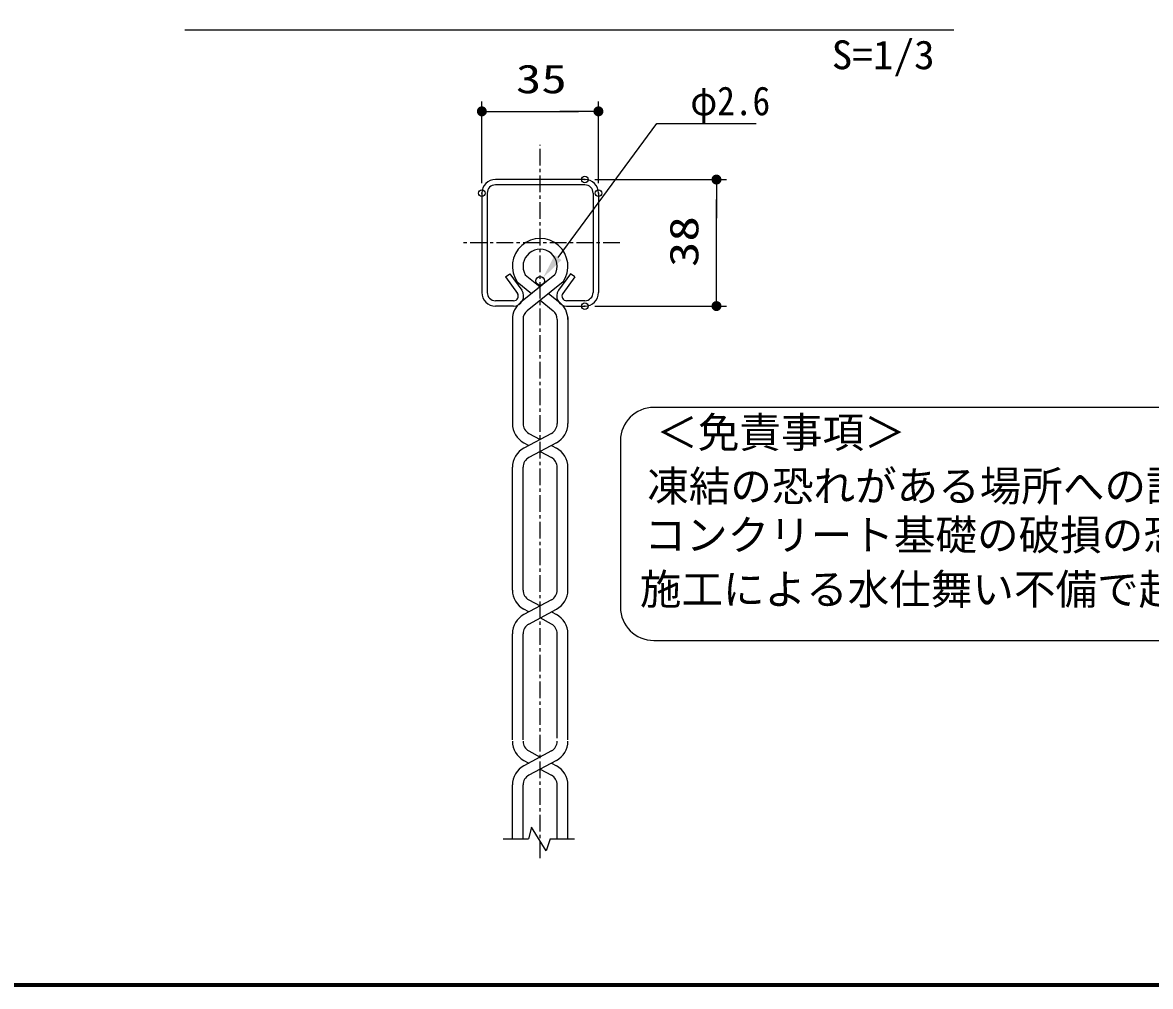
# Model space of a CAD drawing. Units: millimetres, scale not verified, with parts at other scales. Extents: x -4425 to 4425, y -3150 to 3150.
# Drawn here: x 702 to 2395, y -2925 to -1478 of the extents above; entities that cross this region are included whole.
import ezdxf
from ezdxf.enums import TextEntityAlignment as Align

# ---------------------------------------------------------------- set-up
doc = ezdxf.new("R2010")
doc.units = ezdxf.units.MM
doc.header["$LTSCALE"] = 20
doc.header["$PDMODE"] = 32
doc.header["$PDSIZE"] = 10
doc.linetypes.add('USER1', pattern=[2, 1.25, -0.25, 0.25, -0.25])
for name, color, linetype, lineweight in [('0-0_SUNPOU', 1, 'Continuous', 25), ('0-2_KOUZOU', 7, 'Continuous', 25), ('0-3_AMI', 3, 'Continuous', 25), ('0-4_BUHIN', 7, 'Continuous', 25), ('0-5_BOLT', 3, 'Continuous', 25), ('0-9_WAKU', 7, 'Continuous', 25), ('0-B_D-TTL-TXT', 2, 'Continuous', 25)]:
    doc.layers.add(name, color=color, linetype=linetype, lineweight=lineweight)
doc.layers.add('0-1_DEFPOINTS', color=7, linetype='Continuous')
doc.styles.add('ＭＳ ゴシック', font='')
doc.styles.get('ＭＳ ゴシック').set_extended_font_data('MS Gothic')

# ---------------------------------------------------------------- blocks, each defined once
blk = doc.blocks.new('M1')
at = {"layer": '0-0_SUNPOU'}
blk.add_line((-5, 0), (-38.58, 0), dxfattribs=at)
for points in [[(0, 0), (-5, 0), (-4.96, 0.63)], [(0, 0), (-4.96, -0.63), (-5, 0)], [(0, 0), (-4.96, 0.63), (-4.84, 1.24)], [(0, 0), (-4.84, -1.24), (-4.96, -0.63)], [(0, 0), (-4.84, 1.24), (-4.65, 1.84)], [(0, 0), (-4.65, -1.84), (-4.84, -1.24)], [(0, 0), (-4.65, 1.84), (-4.38, 2.41)], [(0, 0), (-4.38, -2.41), (-4.65, -1.84)], [(0, 0), (-4.38, 2.41), (-4.05, 2.94)], [(0, 0), (-4.05, -2.94), (-4.38, -2.41)], [(0, 0), (-4.05, 2.94), (-3.64, 3.42)], [(0, 0), (-3.64, -3.42), (-4.05, -2.94)], [(0, 0), (-3.64, 3.42), (-3.19, 3.85)], [(0, 0), (-3.19, -3.85), (-3.64, -3.42)], [(0, 0), (-3.19, 3.85), (-2.68, 4.22)], [(0, 0), (-2.68, -4.22), (-3.19, -3.85)], [(0, 0), (-2.68, 4.22), (-2.13, 4.52)], [(0, 0), (-2.13, -4.52), (-2.68, -4.22)], [(0, 0), (-2.13, 4.52), (-1.55, 4.76)], [(0, 0), (-1.55, -4.76), (-2.13, -4.52)], [(0, 0), (-1.55, 4.76), (-0.94, 4.91)], [(0, 0), (-0.94, -4.91), (-1.55, -4.76)], [(0, 0), (-0.94, 4.91), (-0.31, 4.99)], [(0, 0), (-0.31, -4.99), (-0.94, -4.91)], [(0, 0), (-0.31, 4.99), (0.31, 4.99)], [(0, 0), (0.31, -4.99), (-0.31, -4.99)], [(0, 0), (0.31, 4.99), (0.94, 4.91)], [(0, 0), (0.94, 4.91), (1.55, 4.76)], [(0, 0), (1.55, 4.76), (2.13, 4.52)], [(0, 0), (2.13, 4.52), (2.68, 4.22)], [(0, 0), (2.68, 4.22), (3.19, 3.85)], [(0, 0), (3.19, 3.85), (3.64, 3.42)], [(0, 0), (3.64, 3.42), (4.05, 2.94)], [(0, 0), (4.05, 2.94), (4.38, 2.41)], [(0, 0), (4.38, 2.41), (4.65, 1.84)], [(0, 0), (4.65, 1.84), (4.84, 1.24)], [(0, 0), (4.84, 1.24), (4.96, 0.63)], [(0, 0), (4.96, 0.63), (5, 0)], [(0, 0), (0.94, -4.91), (0.31, -4.99)], [(0, 0), (1.55, -4.76), (0.94, -4.91)], [(0, 0), (2.13, -4.52), (1.55, -4.76)], [(0, 0), (2.68, -4.22), (2.13, -4.52)], [(0, 0), (3.19, -3.85), (2.68, -4.22)], [(0, 0), (3.64, -3.42), (3.19, -3.85)], [(0, 0), (4.05, -2.94), (3.64, -3.42)], [(0, 0), (4.38, -2.41), (4.05, -2.94)], [(0, 0), (4.65, -1.84), (4.38, -2.41)], [(0, 0), (4.84, -1.24), (4.65, -1.84)], [(0, 0), (4.96, -0.63), (4.84, -1.24)], [(0, 0), (5, 0), (4.96, -0.63)]]:
    blk.add_solid(points, dxfattribs=at)

msp = doc.modelspace()

# ---------------------------------------------------------------- linework, layer by layer
at = {"layer": '0-0_SUNPOU'}
for p, q in [((945.14, -1488.32), (2099.58, -1488.32)), ((1391.12, -1718.84), (1391.12, -1595.95)), ((1566.12, -1718.84), (1566.12, -1595.95)), ((1421.12, -1610.95), (1536.12, -1610.95)), ((1505.44, -1830.5), (1654.01, -1628.98)), ((1654.01, -1628.98), (1803.16, -1628.98)), ((1656.06, -1628.98), (1689.16, -1628.98)), ((1560.62, -1713.34), (1758.33, -1713.34)), ((1743.33, -1873.34), (1743.33, -1743.34)), ((1560.62, -1903.34), (1758.33, -1903.34))]:
    msp.add_line(p, q, dxfattribs=at)
msp.add_solid([(1510.47, -1834.2), (1483.18, -1860.68), (1500.41, -1826.79)], dxfattribs=at)
at = {"layer": '0-1_DEFPOINTS'}
for p in [(1566.12, -1610.95), (1545.62, -1713.34), (1743.33, -1713.34), (1391.12, -1733.84), (1566.12, -1733.84), (1545.62, -1903.34)]:
    msp.add_point(p, dxfattribs=at)
at = {"layer": '0-2_KOUZOU', "color": 1, "linetype": 'USER1'}
msp.add_line((1478.62, -2732.21), (1478.62, -1661.24), dxfattribs=at)
at = {"layer": '0-2_KOUZOU'}
for p, q in [((1423.12, -2703.12), (1461.04, -2703.12)), ((1493.6, -2703.12), (1530.2, -2703.12))]:
    msp.add_line(p, q, dxfattribs=at)
msp.add_lwpolyline([(1493.6, -2703.12), (1487.43, -2721.35), (1465.44, -2685.85), (1461.04, -2703.12)], dxfattribs=at)
at = {"layer": '0-3_AMI', "color": 7}
for p, q in [((1500.87, -1856.35), (1449.2, -1897.8)), ((1456.38, -1856.35), (1478.62, -1874.2)), ((1444.3, -1867.17), (1465.84, -1884.45)), ((1512.95, -1867.17), (1459.21, -1910.28)), ((1478.62, -1894.71), (1498.03, -1910.28)), ((1491.41, -1884.45), (1508.05, -1897.8)), ((1436.98, -1920.71), (1436.98, -2079.77)), ((1452.98, -1920.71), (1452.98, -2079.77)), ((1504.27, -1923.28), (1504.27, -2079.77)), ((1520.27, -1920.71), (1520.27, -2079.77)), ((1495.51, -2094.44), (1454.15, -2116.72)), ((1461.74, -2094.44), (1478.62, -2103.54)), ((1454.15, -2108.53), (1461.75, -2112.62)), ((1503.09, -2108.53), (1461.74, -2130.8)), ((1495.49, -2112.62), (1503.09, -2116.72)), ((1478.62, -2121.71), (1495.51, -2130.8)), ((1436.98, -2329.77), (1436.98, -2145.48)), ((1452.98, -2329.77), (1452.98, -2145.48)), ((1504.27, -2329.77), (1504.27, -2145.48)), ((1520.27, -2329.77), (1520.27, -2145.48)), ((1495.51, -2344.44), (1454.15, -2366.72)), ((1461.74, -2344.44), (1478.62, -2353.54)), ((1461.75, -2362.62), (1454.15, -2358.53)), ((1461.74, -2380.8), (1503.09, -2358.53)), ((1495.49, -2362.62), (1503.09, -2366.72)), ((1495.51, -2380.8), (1478.62, -2371.71)), ((1436.98, -2554.54), (1436.98, -2395.48)), ((1452.98, -2554.54), (1452.98, -2395.48)), ((1504.27, -2551.97), (1504.27, -2395.48)), ((1520.27, -2554.54), (1520.27, -2395.48)), ((1495.51, -2571.45), (1454.15, -2593.72)), ((1461.74, -2571.45), (1478.62, -2580.54)), ((1454.15, -2585.53), (1461.75, -2589.63)), ((1503.09, -2585.53), (1461.74, -2607.81)), ((1495.49, -2589.63), (1503.09, -2593.72)), ((1478.62, -2598.71), (1495.51, -2607.81)), ((1436.98, -2703.12), (1436.98, -2622.48)), ((1452.98, -2703.12), (1452.98, -2622.48)), ((1504.27, -2703.12), (1504.27, -2622.48)), ((1520.27, -2703.12), (1520.27, -2622.48))]:
    msp.add_line(p, q, dxfattribs=at)
msp.add_circle((1478.62, -1865.31), 6.5, dxfattribs=at)
for centre, radius, start, end in [((1478.62, -1843.58), 41.65, 325.49969, 214.50031), ((1478.62, -1843.58), 25.65, 330.145, 209.855), ((1469.64, -1923.28), 32.67, 128.74064, 180), ((1469.64, -1923.28), 16.67, 128.74064, 180), ((1487.6, -1923.28), 16.67, 0, 51.25936), ((1487.6, -1923.28), 32.67, 0, 51.25936), ((1469.64, -2079.77), 32.67, 180, 241.69267), ((1469.64, -2079.77), 16.67, 180, 241.69267), ((1487.6, -2079.77), 16.67, 298.30733, 0), ((1487.6, -2079.77), 32.67, 298.30733, 0), ((1469.64, -2145.48), 32.67, 118.30733, 180), ((1469.64, -2145.48), 16.67, 118.30733, 180), ((1487.6, -2145.48), 16.67, 0, 61.69267), ((1487.6, -2145.48), 32.67, 0, 61.69267), ((1469.64, -2329.77), 32.67, 180, 241.69267), ((1469.64, -2329.77), 16.67, 180, 241.69267), ((1487.6, -2329.77), 16.67, 298.30733, 0), ((1487.6, -2329.77), 32.67, 298.30733, 0), ((1469.64, -2395.48), 32.67, 118.30733, 180), ((1487.6, -2395.48), 32.67, 0, 61.69267), ((1469.64, -2395.48), 16.67, 118.30733, 180), ((1487.6, -2395.48), 16.67, 0, 61.69267), ((1469.64, -2556.77), 32.67, 180, 241.69267), ((1469.64, -2556.77), 16.67, 180, 241.69267), ((1487.6, -2556.77), 16.67, 298.30733, 0), ((1487.6, -2556.77), 32.67, 298.30733, 0), ((1469.64, -2622.48), 32.67, 118.30733, 180), ((1487.6, -2622.48), 32.67, 0, 61.69267), ((1469.64, -2622.48), 16.67, 118.30733, 180), ((1487.6, -2622.48), 16.67, 0, 61.69267)]:
    msp.add_arc(centre, radius, start, end, dxfattribs=at)
at = {"layer": '0-4_BUHIN'}
for p, q in [((1545.62, -1713.34), (1411.62, -1713.34)), ((1545.62, -1721.34), (1411.62, -1721.34)), ((1391.12, -1733.84), (1391.12, -1882.84)), ((1399.12, -1733.84), (1399.12, -1882.84)), ((1558.12, -1733.84), (1558.12, -1882.84)), ((1566.12, -1733.84), (1566.12, -1882.84)), ((1426.75, -1859.52), (1433.25, -1854.85)), ((1426.75, -1859.52), (1444.52, -1884.26)), ((1433.25, -1854.85), (1451.02, -1879.59)), ((1524, -1854.85), (1506.23, -1879.59)), ((1530.5, -1859.52), (1512.72, -1884.26)), ((1530.5, -1859.52), (1524, -1854.85)), ((1438.84, -1895.34), (1411.62, -1895.34)), ((1545.62, -1895.34), (1518.41, -1895.34)), ((1438.84, -1903.34), (1411.62, -1903.34)), ((1518.41, -1903.34), (1545.62, -1903.34))]:
    msp.add_line(p, q, dxfattribs=at)
for centre, radius, start, end in [((1411.62, -1733.84), 20.5, 90, 180), ((1411.62, -1733.84), 12.5, 90, 180), ((1545.62, -1733.84), 20.5, 0, 90), ((1545.62, -1733.84), 12.5, 0, 90), ((1411.62, -1882.84), 20.5, 180, 270), ((1411.62, -1882.84), 12.5, 180, 270), ((1438.84, -1888.34), 15, 270, 35.69193), ((1438.84, -1888.34), 7, 270, 35.69193), ((1518.41, -1888.34), 15, 144.30807, 270), ((1518.41, -1888.34), 7, 144.30807, 270), ((1545.62, -1882.84), 12.5, 270, 0), ((1545.62, -1882.84), 20.5, 270, 0)]:
    msp.add_arc(centre, radius, start, end, dxfattribs=at)
at = {"layer": '0-5_BOLT', "color": 1, "linetype": 'USER1'}
msp.add_line((1598.35, -1808.34), (1362.9, -1808.34), dxfattribs=at)
at = {"layer": '0-9_WAKU'}
msp.add_lwpolyline([(-4050.16, 2924.96), (4199.84, 2924.96), (4199.84, -2925.04), (-4050.16, -2925.04)], close=True, dxfattribs=at)
for points in [[(4197.84, 2922.96), (4197.84, -2923.04), (-4048.16, -2923.04)], [(4195.84, 2920.96), (4195.84, -2921.04), (-4046.16, -2921.04)]]:
    msp.add_lwpolyline(points, dxfattribs=at)
at = {"layer": '0-B_D-TTL-TXT'}
for p, q in [((4094.77, -2055.5), (1649.22, -2055.5)), ((1599.22, -2105.5), (1599.22, -2355.5)), ((1649.22, -2405.5), (4094.77, -2405.5))]:
    msp.add_line(p, q, dxfattribs=at)
for centre, start, end in [((1649.22, -2105.5), 90, 180), ((1649.22, -2355.5), 180, 270)]:
    msp.add_arc(centre, 50, start, end, dxfattribs=at)

# ---------------------------------------------------------------- block references
at = {"layer": '0-0_SUNPOU', "xscale": 1.5, "yscale": 1.5}
for p, rotation in [((1391.12, -1610.95), 180), ((1743.33, -1713.34), 90), ((1743.33, -1903.34), 270)]:
    msp.add_blockref('M1', p, dxfattribs=dict(at, rotation=rotation))
msp.add_blockref('M1', (1566.12, -1610.95), dxfattribs=at)

# ---------------------------------------------------------------- texts
at = {"layer": '0-0_SUNPOU', "color": 3, "style": 'ＭＳ ゴシック'}
for s, height, width, p in [('S=1/3', 43.26, 1.05, (1916.37, -1560.58)), ('35', 43.26, 1.3, (1442.2, -1596.78)), ('φ2.6', 43.3, 0.9, (1704.16, -1629.81))]:
    msp.add_text(s, height=height, dxfattribs=dict(at, width=width)).set_placement(p, align=Align.BOTTOM_LEFT)
at = {"layer": '0-0_SUNPOU', "color": 3, "style": 'ＭＳ ゴシック', "width": 1.3}
msp.add_text('38', height=43.26, rotation=90, dxfattribs=at).set_placement((1729.16, -1844.77), align=Align.BOTTOM_LEFT)
at = {"layer": '0-B_D-TTL-TXT', "color": 7, "style": 'ＭＳ ゴシック'}
for s, p in [('＜免責事項＞ \u3000\u3000', (1652.92, -2129.68)), ('凍結の恐れがある場所への設置は、内部に溜まった雨水等の凍結融解により支柱の破損や', (1639.4, -2210.18)), ('コンクリート基礎の破損の恐れがありますので施工時、水仕舞いを行ってください。', (1635.29, -2283.6)), ('施工による水仕舞い不備で起こる支柱・基礎の破損について当社は責任を負いかねます。 ', (1628.3, -2365.09))]:
    msp.add_text(s, height=45.75, dxfattribs=at).set_placement(p, align=Align.BOTTOM_LEFT)

doc.saveas('drawing.dxf')
